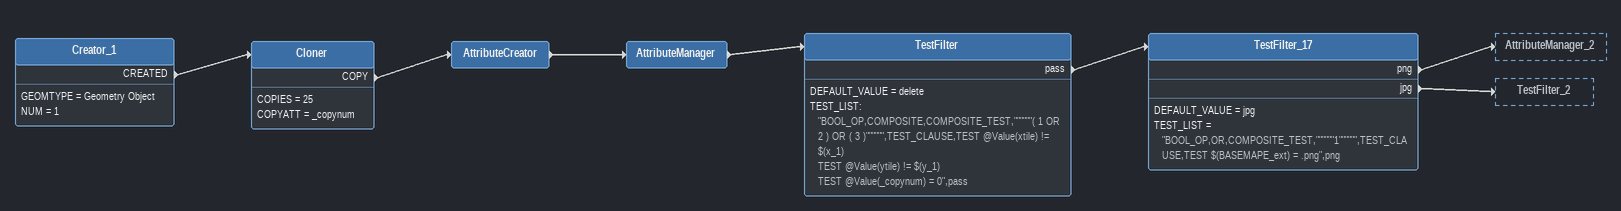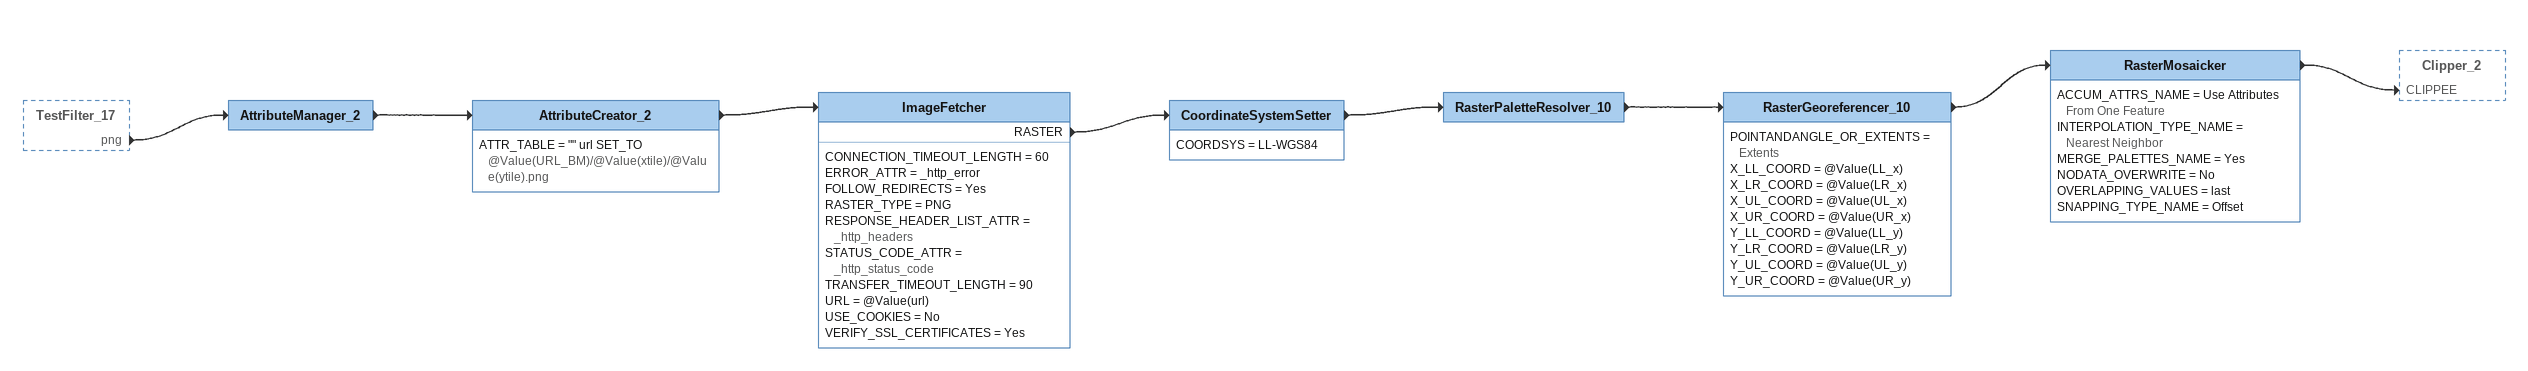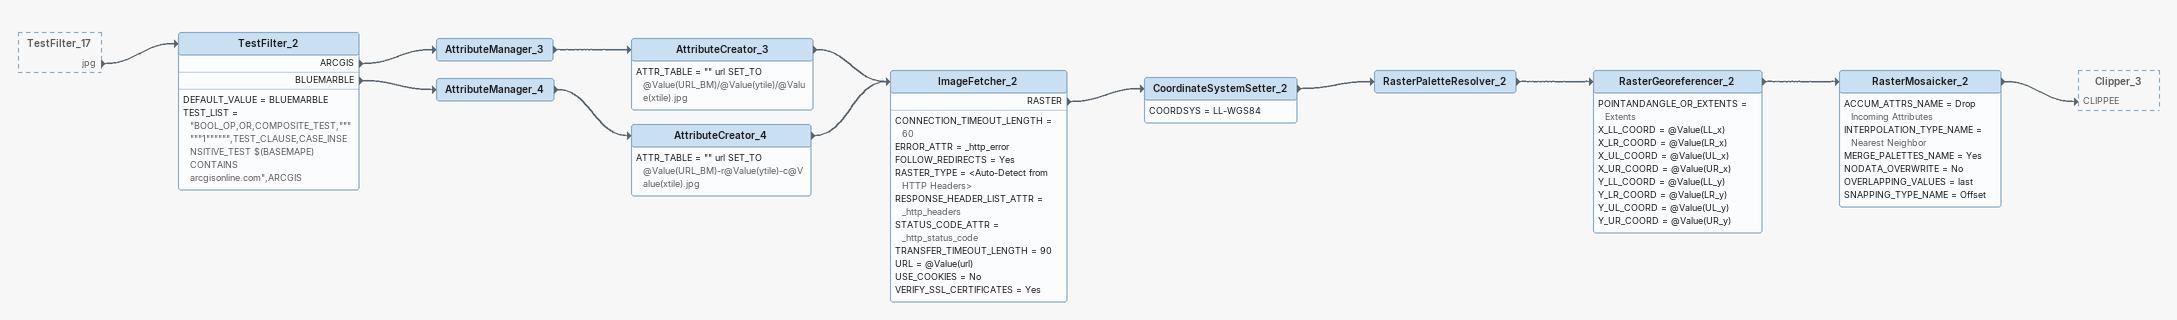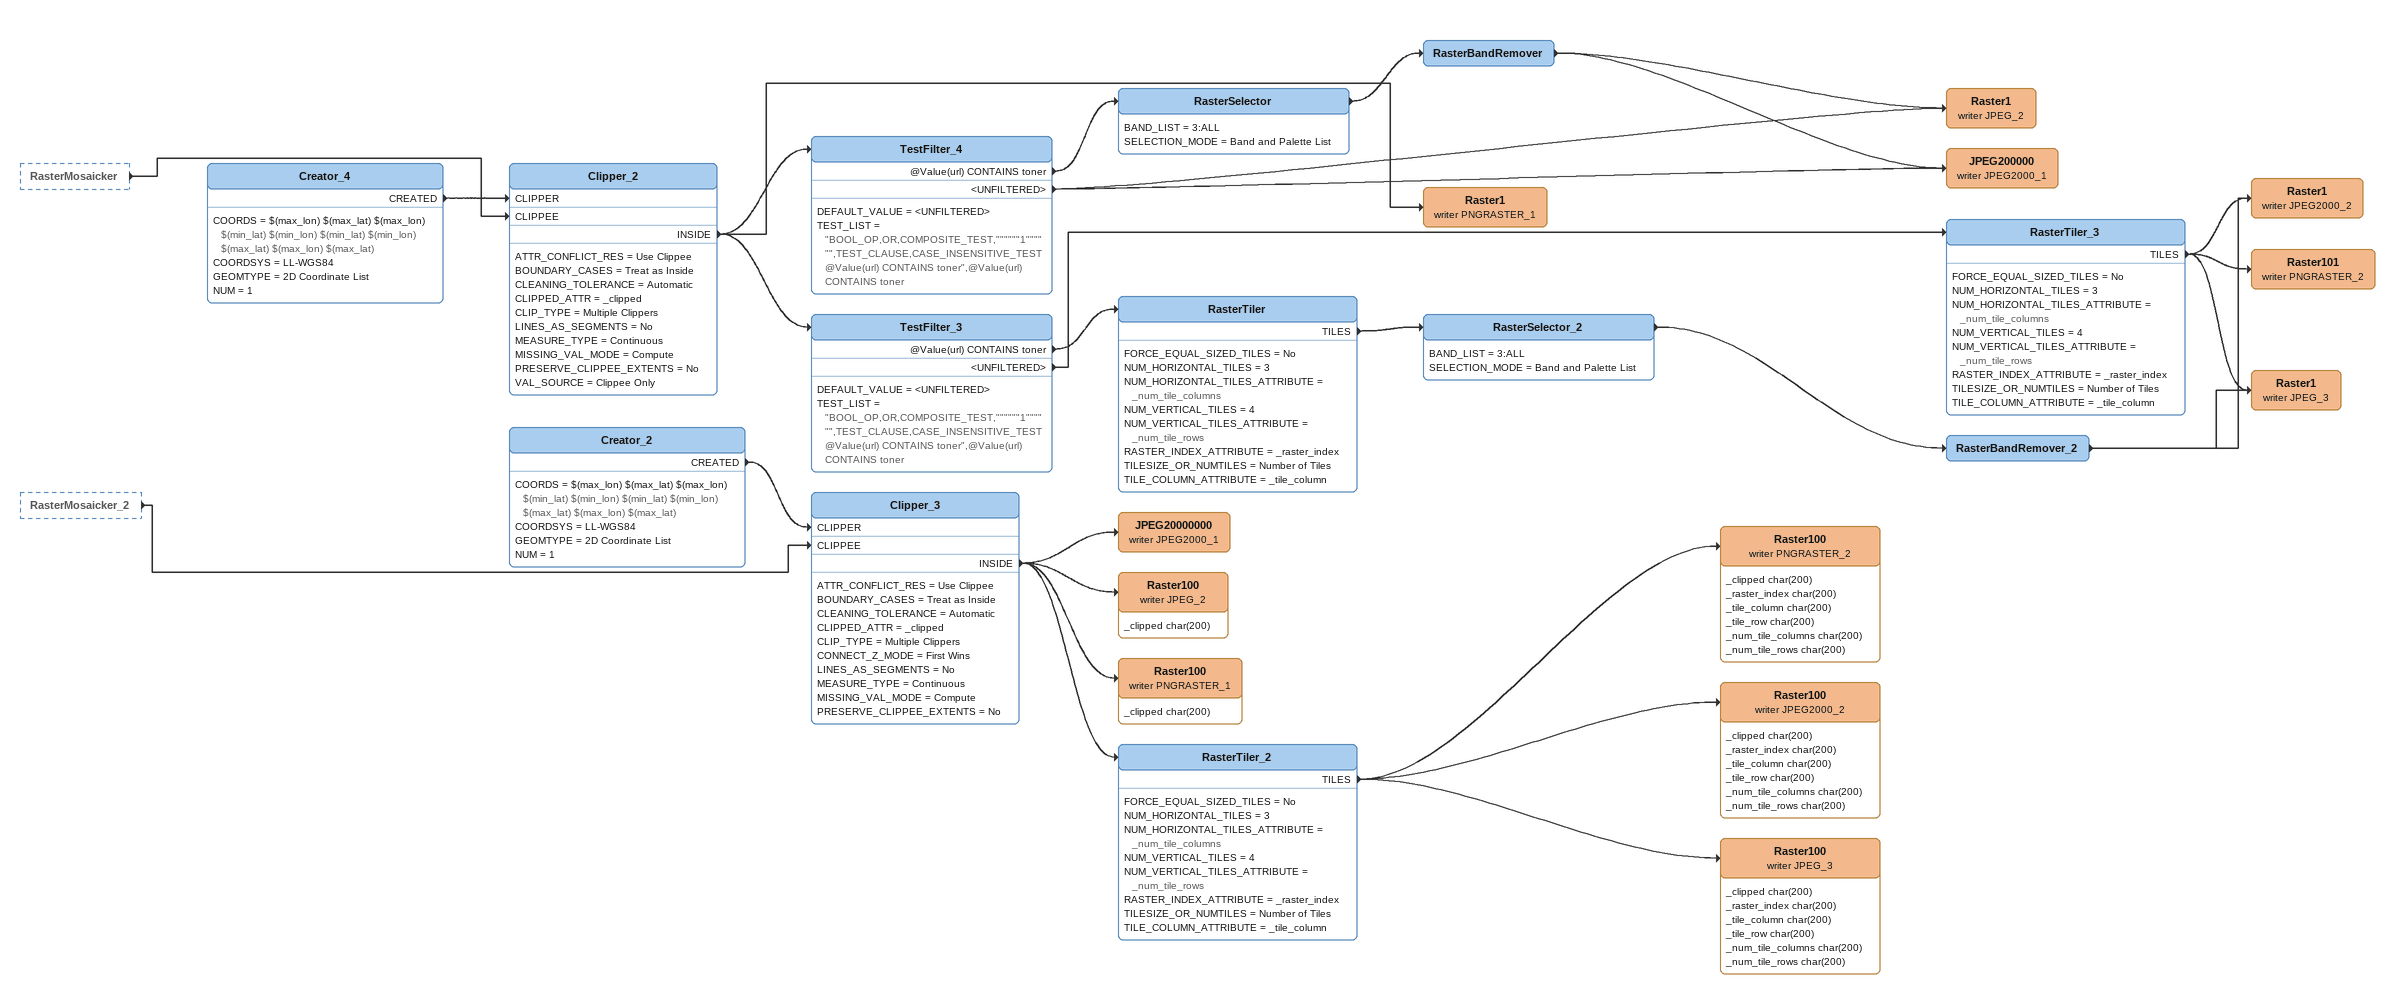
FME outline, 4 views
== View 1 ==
Creator_1
    GEOMTYPE = Geometry Object
    NUM = 1
    CREATED -> Cloner
Cloner
    COPIES = 25
    COPYATT = _copynum
    COPY -> AttributeCreator
AttributeCreator
    -> AttributeManager
AttributeManager
    -> TestFilter
TestFilter
    DEFAULT_VALUE = delete
    TEST_LIST:
      "BOOL_OP,COMPOSITE,COMPOSITE_TEST,""""""( 1 OR 2 ) OR ( 3 )"""""",TEST_CLAUSE,TEST @Value(xtile) != $(x_1)
      TEST @Value(ytile) != $(y_1)
      TEST @Value(_copynum) = 0",pass
    pass -> TestFilter_17
TestFilter_17
    DEFAULT_VALUE = jpg
    TEST_LIST = "BOOL_OP,OR,COMPOSITE_TEST,""""""1"""""",TEST_CLAUSE,TEST $(BASEMAPE_ext) = .png",png
    png -> AttributeManager_2
    jpg -> TestFilter_2

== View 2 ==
TestFilter_17 [outside]
    png -> AttributeManager_2
AttributeManager_2
    -> AttributeCreator_2
AttributeCreator_2
    ATTR_TABLE = "" url SET_TO @Value(URL_BM)/@Value(xtile)/@Value(ytile).png
    -> ImageFetcher
ImageFetcher
    CONNECTION_TIMEOUT_LENGTH = 60
    ERROR_ATTR = _http_error
    FOLLOW_REDIRECTS = Yes
    RASTER_TYPE = PNG
    RESPONSE_HEADER_LIST_ATTR = _http_headers
    STATUS_CODE_ATTR = _http_status_code
    TRANSFER_TIMEOUT_LENGTH = 90
    URL = @Value(url)
    USE_COOKIES = No
    VERIFY_SSL_CERTIFICATES = Yes
    RASTER -> CoordinateSystemSetter
CoordinateSystemSetter
    COORDSYS = LL-WGS84
    -> RasterPaletteResolver_10
RasterPaletteResolver_10
    -> RasterGeoreferencer_10
RasterGeoreferencer_10
    POINTANDANGLE_OR_EXTENTS = Extents
    X_LL_COORD = @Value(LL_x)
    X_LR_COORD = @Value(LR_x)
    X_UL_COORD = @Value(UL_x)
    X_UR_COORD = @Value(UR_x)
    Y_LL_COORD = @Value(LL_y)
    Y_LR_COORD = @Value(LR_y)
    Y_UL_COORD = @Value(UL_y)
    Y_UR_COORD = @Value(UR_y)
    -> RasterMosaicker
RasterMosaicker
    ACCUM_ATTRS_NAME = Use Attributes From One Feature
    INTERPOLATION_TYPE_NAME = Nearest Neighbor
    MERGE_PALETTES_NAME = Yes
    NODATA_OVERWRITE = No
    OVERLAPPING_VALUES = last
    SNAPPING_TYPE_NAME = Offset
    -> Clipper_2 [CLIPPEE]

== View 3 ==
TestFilter_17 [outside]
    jpg -> TestFilter_2
TestFilter_2
    DEFAULT_VALUE = BLUEMARBLE
    TEST_LIST = "BOOL_OP,OR,COMPOSITE_TEST,""""""1"""""",TEST_CLAUSE,CASE_INSENSITIVE_TEST $(BASEMAPE) CONTAINS arcgisonline.com",ARCGIS
    ARCGIS -> AttributeManager_3
    BLUEMARBLE -> AttributeManager_4
AttributeManager_3
    -> AttributeCreator_3
AttributeCreator_3
    ATTR_TABLE = "" url SET_TO @Value(URL_BM)/@Value(ytile)/@Value(xtile).jpg
    -> ImageFetcher_2
AttributeManager_4
    -> AttributeCreator_4
AttributeCreator_4
    ATTR_TABLE = "" url SET_TO @Value(URL_BM)-r@Value(ytile)-c@Value(xtile).jpg
    -> ImageFetcher_2
ImageFetcher_2
    CONNECTION_TIMEOUT_LENGTH = 60
    ERROR_ATTR = _http_error
    FOLLOW_REDIRECTS = Yes
    RASTER_TYPE = <Auto-Detect from HTTP Headers>
    RESPONSE_HEADER_LIST_ATTR = _http_headers
    STATUS_CODE_ATTR = _http_status_code
    TRANSFER_TIMEOUT_LENGTH = 90
    URL = @Value(url)
    USE_COOKIES = No
    VERIFY_SSL_CERTIFICATES = Yes
    RASTER -> CoordinateSystemSetter_2
CoordinateSystemSetter_2
    COORDSYS = LL-WGS84
    -> RasterPaletteResolver_2
RasterPaletteResolver_2
    -> RasterGeoreferencer_2
RasterGeoreferencer_2
    POINTANDANGLE_OR_EXTENTS = Extents
    X_LL_COORD = @Value(LL_x)
    X_LR_COORD = @Value(LR_x)
    X_UL_COORD = @Value(UL_x)
    X_UR_COORD = @Value(UR_x)
    Y_LL_COORD = @Value(LL_y)
    Y_LR_COORD = @Value(LR_y)
    Y_UL_COORD = @Value(UL_y)
    Y_UR_COORD = @Value(UR_y)
    -> RasterMosaicker_2
RasterMosaicker_2
    ACCUM_ATTRS_NAME = Drop Incoming Attributes
    INTERPOLATION_TYPE_NAME = Nearest Neighbor
    MERGE_PALETTES_NAME = Yes
    NODATA_OVERWRITE = No
    OVERLAPPING_VALUES = last
    SNAPPING_TYPE_NAME = Offset
    -> Clipper_3 [CLIPPEE]

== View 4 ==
RasterMosaicker [outside]
    -> Clipper_2 [CLIPPEE]
RasterMosaicker_2 [outside]
    -> Clipper_3 [CLIPPEE]
Creator_4
    COORDS = $(max_lon) $(max_lat) $(max_lon) $(min_lat) $(min_lon) $(min_lat) $(min_lon) $(max_lat) $(max_lon) $(max_lat)
    COORDSYS = LL-WGS84
    GEOMTYPE = 2D Coordinate List
    NUM = 1
    CREATED -> Clipper_2 [CLIPPER]
Clipper_2
    ATTR_CONFLICT_RES = Use Clippee
    BOUNDARY_CASES = Treat as Inside
    CLEANING_TOLERANCE = Automatic
    CLIPPED_ATTR = _clipped
    CLIP_TYPE = Multiple Clippers
    LINES_AS_SEGMENTS = No
    MEASURE_TYPE = Continuous
    MISSING_VAL_MODE = Compute
    PRESERVE_CLIPPEE_EXTENTS = No
    VAL_SOURCE = Clippee Only
    INSIDE -> Raster1 (writer PNGRASTER_1)
    INSIDE -> TestFilter_4
    INSIDE -> TestFilter_3
TestFilter_4
    DEFAULT_VALUE = <UNFILTERED>
    TEST_LIST = "BOOL_OP,OR,COMPOSITE_TEST,""""""1"""""",TEST_CLAUSE,CASE_INSENSITIVE_TEST @Value(url) CONTAINS toner",@Value(url) CONTAINS toner
    @Value(url) CONTAINS toner -> RasterSelector
    <UNFILTERED> -> JPEG200000 (writer JPEG2000_1)
    <UNFILTERED> -> Raster1 (writer JPEG_2)
RasterSelector
    BAND_LIST = 3:ALL
    SELECTION_MODE = Band and Palette List
    -> RasterBandRemover
RasterBandRemover
    -> Raster1 (writer JPEG_2)
    -> JPEG200000 (writer JPEG2000_1)
Raster1 (writer JPEG_2)
JPEG200000 (writer JPEG2000_1)
Raster1 (writer PNGRASTER_1)
TestFilter_3
    DEFAULT_VALUE = <UNFILTERED>
    TEST_LIST = "BOOL_OP,OR,COMPOSITE_TEST,""""""1"""""",TEST_CLAUSE,CASE_INSENSITIVE_TEST @Value(url) CONTAINS toner",@Value(url) CONTAINS toner
    @Value(url) CONTAINS toner -> RasterTiler
    <UNFILTERED> -> RasterTiler_3
RasterTiler_3
    FORCE_EQUAL_SIZED_TILES = No
    NUM_HORIZONTAL_TILES = 3
    NUM_HORIZONTAL_TILES_ATTRIBUTE = _num_tile_columns
    NUM_VERTICAL_TILES = 4
    NUM_VERTICAL_TILES_ATTRIBUTE = _num_tile_rows
    RASTER_INDEX_ATTRIBUTE = _raster_index
    TILESIZE_OR_NUMTILES = Number of Tiles
    TILE_COLUMN_ATTRIBUTE = _tile_column
    TILES -> Raster1 (writer JPEG2000_2)
    TILES -> Raster1 (writer JPEG_3)
    TILES -> Raster101 (writer PNGRASTER_2)
Raster101 (writer PNGRASTER_2)
RasterTiler
    FORCE_EQUAL_SIZED_TILES = No
    NUM_HORIZONTAL_TILES = 3
    NUM_HORIZONTAL_TILES_ATTRIBUTE = _num_tile_columns
    NUM_VERTICAL_TILES = 4
    NUM_VERTICAL_TILES_ATTRIBUTE = _num_tile_rows
    RASTER_INDEX_ATTRIBUTE = _raster_index
    TILESIZE_OR_NUMTILES = Number of Tiles
    TILE_COLUMN_ATTRIBUTE = _tile_column
    TILES -> RasterSelector_2
RasterSelector_2
    BAND_LIST = 3:ALL
    SELECTION_MODE = Band and Palette List
    -> RasterBandRemover_2
RasterBandRemover_2
    -> Raster1 (writer JPEG2000_2)
    -> Raster1 (writer JPEG_3)
Raster1 (writer JPEG2000_2)
Raster1 (writer JPEG_3)
Creator_2
    COORDS = $(max_lon) $(max_lat) $(max_lon) $(min_lat) $(min_lon) $(min_lat) $(min_lon) $(max_lat) $(max_lon) $(max_lat)
    COORDSYS = LL-WGS84
    GEOMTYPE = 2D Coordinate List
    NUM = 1
    CREATED -> Clipper_3 [CLIPPER]
Clipper_3
    ATTR_CONFLICT_RES = Use Clippee
    BOUNDARY_CASES = Treat as Inside
    CLEANING_TOLERANCE = Automatic
    CLIPPED_ATTR = _clipped
    CLIP_TYPE = Multiple Clippers
    CONNECT_Z_MODE = First Wins
    LINES_AS_SEGMENTS = No
    MEASURE_TYPE = Continuous
    MISSING_VAL_MODE = Compute
    PRESERVE_CLIPPEE_EXTENTS = No
    INSIDE -> Raster100 (writer PNGRASTER_1)
    INSIDE -> RasterTiler_2
    INSIDE -> JPEG20000000 (writer JPEG2000_1)
    INSIDE -> Raster100 (writer JPEG_2)
JPEG20000000 (writer JPEG2000_1)
Raster100 (writer JPEG_2)
    attributes: _clipped char(200)
Raster100 (writer PNGRASTER_1)
    attributes: _clipped char(200)
RasterTiler_2
    FORCE_EQUAL_SIZED_TILES = No
    NUM_HORIZONTAL_TILES = 3
    NUM_HORIZONTAL_TILES_ATTRIBUTE = _num_tile_columns
    NUM_VERTICAL_TILES = 4
    NUM_VERTICAL_TILES_ATTRIBUTE = _num_tile_rows
    RASTER_INDEX_ATTRIBUTE = _raster_index
    TILESIZE_OR_NUMTILES = Number of Tiles
    TILE_COLUMN_ATTRIBUTE = _tile_column
    TILES -> Raster100 (writer PNGRASTER_2)
    TILES -> Raster100 (writer JPEG_3)
    TILES -> Raster100 (writer JPEG2000_2)
Raster100 (writer PNGRASTER_2)
    attributes: _clipped char(200), _raster_index char(200), _tile_column char(200), _tile_row char(200), _num_tile_columns char(200), _num_tile_rows char(200)
Raster100 (writer JPEG2000_2)
    attributes: _clipped char(200), _raster_index char(200), _tile_column char(200), _tile_row char(200), _num_tile_columns char(200), _num_tile_rows char(200)
Raster100 (writer JPEG_3)
    attributes: _clipped char(200), _raster_index char(200), _tile_column char(200), _tile_row char(200), _num_tile_columns char(200), _num_tile_rows char(200)
